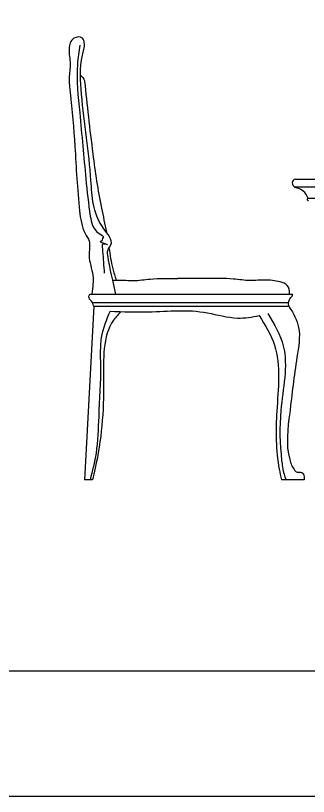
# Model space of a CAD drawing. Header units: inches. Extents: x 10 to 52.5, y 12.2 to 37.
# Drawn here: x 21.754 to 22.514, y 12.211 to 14.236 of the extents above; entities that cross this region are included whole.
import ezdxf

# ---------------------------------------------------------------- set-up
doc = ezdxf.new("R2010")
doc.units = ezdxf.units.IN
doc.header["$MEASUREMENT"] = 0
doc.layers.add('02', color=2, linetype='Continuous')
doc.layers.add('kadrbm', color=4, linetype='Continuous')

# ---------------------------------------------------------------- blocks, each defined once
blk = doc.blocks.new('kadrbm')
at = {"layer": 'kadrbm', "color": 4}
blk.add_lwpolyline([(0, 0), (0, 24.7972), (21, 24.7972), (21, 0), (0, 0)], close=True, dxfattribs=at)
blk.add_lwpolyline([(20.6631, 0.3257), (20.6631, 24.4603), (0.3369, 24.4603), (0.3369, 0.3257), (20.6631, 0.3257)], dxfattribs=at)

msp = doc.modelspace()

# ---------------------------------------------------------------- linework, layer by layer
at = {"layer": '02'}
for p, q in [((22.4807, 13.812), (23.9634, 13.812)), ((22.4794, 13.792), (23.9647, 13.792)), ((22.4794, 13.7899), (22.4794, 13.792)), ((23.9308, 13.7616), (22.5134, 13.7616)), ((22.2471, 13.5538), (22.1757, 13.5538)), ((21.9468, 13.5134), (22.4728, 13.5134)), ((21.9536, 13.492), (22.4629, 13.492)), ((21.9568, 13.482), (21.9333, 13.032)), ((21.9568, 13.482), (22.4642, 13.482)), ((21.9536, 13.032), (21.9333, 13.032)), ((22.503, 13.032), (22.4441, 13.032))]:
    msp.add_line(p, q, dxfattribs=at)
for centre, radius, start, end in [((22.4826, 13.8019), 0.0103, 100.2902, 252.1278), ((22.4752, 13.7504), 0.0398, 16.3487, 83.9164), ((22.5138, 13.759), 0.00258, 99.7941, 279.7941)]:
    msp.add_arc(centre, radius, start, end, dxfattribs=at)
for points, knots in [([(22.0144, 13.5134), (22.0018, 13.5703), (21.9963, 13.5956), (21.9907, 13.6278), (22.0122, 13.6502), (21.9532, 13.71), (21.9517, 13.8399), (21.9269, 13.9896), (21.9189, 14.1116), (21.9352, 14.158), (21.9285, 14.1826), (21.8984, 14.1804), (21.8901, 14.1459), (21.8982, 14.1121), (21.8913, 14.074), (21.8998, 14.0027), (21.9096, 13.8878), (21.9147, 13.7657), (21.9263, 13.6814), (21.9502, 13.6472), (21.9398, 13.608), (21.9589, 13.5652), (21.9545, 13.5324), (21.9521, 13.5134)], [35.311465, 35.311465, 35.311465, 35.311465, 93.131805, 112.813179, 127.160363, 175.624598, 302.726903, 527.950816, 628.847535, 661.206232, 674.455693, 696.609899, 726.339103, 765.778625, 802.762974, 839.747439, 980.515741, 1148.258851, 1209.121972, 1231.128872, 1268.03133, 1320.624602, 1365.898803, 1365.898803, 1365.898803, 1365.898803]), ([(21.9224, 14.082), (21.9326, 14.0715), (21.9387, 14.01), (21.9517, 13.8946), (21.9702, 13.7621), (21.9861, 13.6953), (21.9901, 13.6742)], [90.730668, 90.730668, 90.730668, 90.730668, 101.155334, 296.068462, 438.0369, 502.223159, 502.223159, 502.223159, 502.223159]), ([(21.9965, 13.6333), (21.9991, 13.6152), (22.0034, 13.587), (22.0121, 13.5598), (22.0154, 13.55)], [543.609515, 543.609515, 543.609515, 543.609515, 598.257514, 629.213333, 629.213333, 629.213333, 629.213333]), ([(22.0065, 13.5494), (22.0113, 13.5498), (22.0287, 13.5507), (22.0615, 13.547), (22.1127, 13.555), (22.1515, 13.5543), (22.1757, 13.5538)], [73.067944, 73.067944, 73.067944, 73.067944, 87.827578, 126.545663, 170.396848, 242.810195, 242.810195, 242.810195, 242.810195]), ([(22.4654, 13.5134), (22.4652, 13.5224), (22.4636, 13.5383), (22.4338, 13.5477), (22.4023, 13.5516), (22.3613, 13.547), (22.3101, 13.555), (22.2713, 13.5543), (22.2471, 13.5538)], [4.006057, 4.006057, 4.006057, 4.006057, 28.148004, 48.809139, 87.827578, 126.545663, 170.396848, 242.810195, 242.810195, 242.810195, 242.810195]), ([(21.9568, 13.482), (21.9556, 13.487), (21.9538, 13.4944), (21.9429, 13.502), (21.9445, 13.5087), (21.9468, 13.5134)], [0, 0, 0, 0, 14.936935, 22.142738, 36.023512, 36.023512, 36.023512, 36.023512]), ([(22.467, 13.4754), (22.4652, 13.4794), (22.4608, 13.489), (22.4649, 13.502), (22.4731, 13.5083), (22.4733, 13.5114), (22.4728, 13.5134)], [0, 0, 0, 0, 12.887177, 31.254216, 35.577763, 41.891922, 41.891922, 41.891922, 41.891922]), ([(21.9992, 13.4692), (22.0335, 13.4681), (22.1275, 13.4653), (22.2183, 13.4779), (22.3224, 13.447), (22.3677, 13.4538), (22.3864, 13.458)], [5.473448, 5.473448, 5.473448, 5.473448, 108.531589, 287.855387, 369.246813, 425.974591, 425.974591, 425.974591, 425.974591]), ([(22.4649, 13.4801), (22.4755, 13.4631), (22.4975, 13.4228), (22.4793, 13.3258), (22.4677, 13.2154), (22.4533, 13.1127), (22.4729, 13.0635), (22.484, 13.0499), (22.5027, 13.0542), (22.5039, 13.0415), (22.503, 13.032)], [13.792869, 13.792869, 13.792869, 13.792869, 72.037933, 149.539069, 295.081126, 416.392002, 446.341751, 452.259291, 467.057289, 489.304589, 489.304589, 489.304589, 489.304589]), ([(21.9992, 13.4692), (21.9896, 13.4468), (21.9715, 13.4023), (21.9765, 13.3084), (21.9694, 13.2092), (21.9672, 13.1085), (21.9535, 13.0549), (21.9473, 13.032)], [6.301127, 6.301127, 6.301127, 6.301127, 78.25036, 148.982095, 283.607735, 378.494871, 449.266576, 449.266576, 449.266576, 449.266576]), ([(22.0284, 13.4683), (22.021, 13.4614), (21.978, 13.4159), (21.9873, 13.2592), (21.9763, 13.1254), (21.9561, 13.042), (21.9536, 13.032)], [35.756542, 35.756542, 35.756542, 35.756542, 65.867639, 226.773632, 453.695951, 484.320174, 484.320174, 484.320174, 484.320174]), ([(22.3864, 13.458), (22.4023, 13.4332), (22.4469, 13.3584), (22.4289, 13.2155), (22.4297, 13.0993), (22.442, 13.0411), (22.4441, 13.032)], [15.438471, 15.438471, 15.438471, 15.438471, 102.007901, 273.631252, 424.354883, 452.127999, 452.127999, 452.127999, 452.127999]), ([(22.4092, 13.4636), (22.4255, 13.4361), (22.4703, 13.3591), (22.4368, 13.2233), (22.4404, 13.1135), (22.4484, 13.053), (22.4543, 13.0368), (22.4562, 13.032)], [3.886746, 3.886746, 3.886746, 3.886746, 97.307595, 264.750805, 394.444836, 430.551429, 446.105096, 446.105096, 446.105096, 446.105096])]:
    msp.add_open_spline(points, degree=3, knots=knots, dxfattribs=at)
msp.add_spline([(21.9205, 14.1595), (21.9147, 14.1102), (21.9205, 13.984), (21.9365, 13.8129), (21.9481, 13.7157), (21.9713, 13.6708), (21.9815, 13.6606), (21.9786, 13.6548), (21.9771, 13.6504), (21.9742, 13.6504), (21.9931, 13.6417), (21.9786, 13.6417), (21.9786, 13.6388), (21.98, 13.6243), (21.9844, 13.5678)], degree=3, dxfattribs=at)

# ---------------------------------------------------------------- block references
at = {"layer": 'kadrbm'}
msp.add_blockref('kadrbm', (10.0018, 12.2106), dxfattribs=at)

doc.saveas('drawing.dxf')
